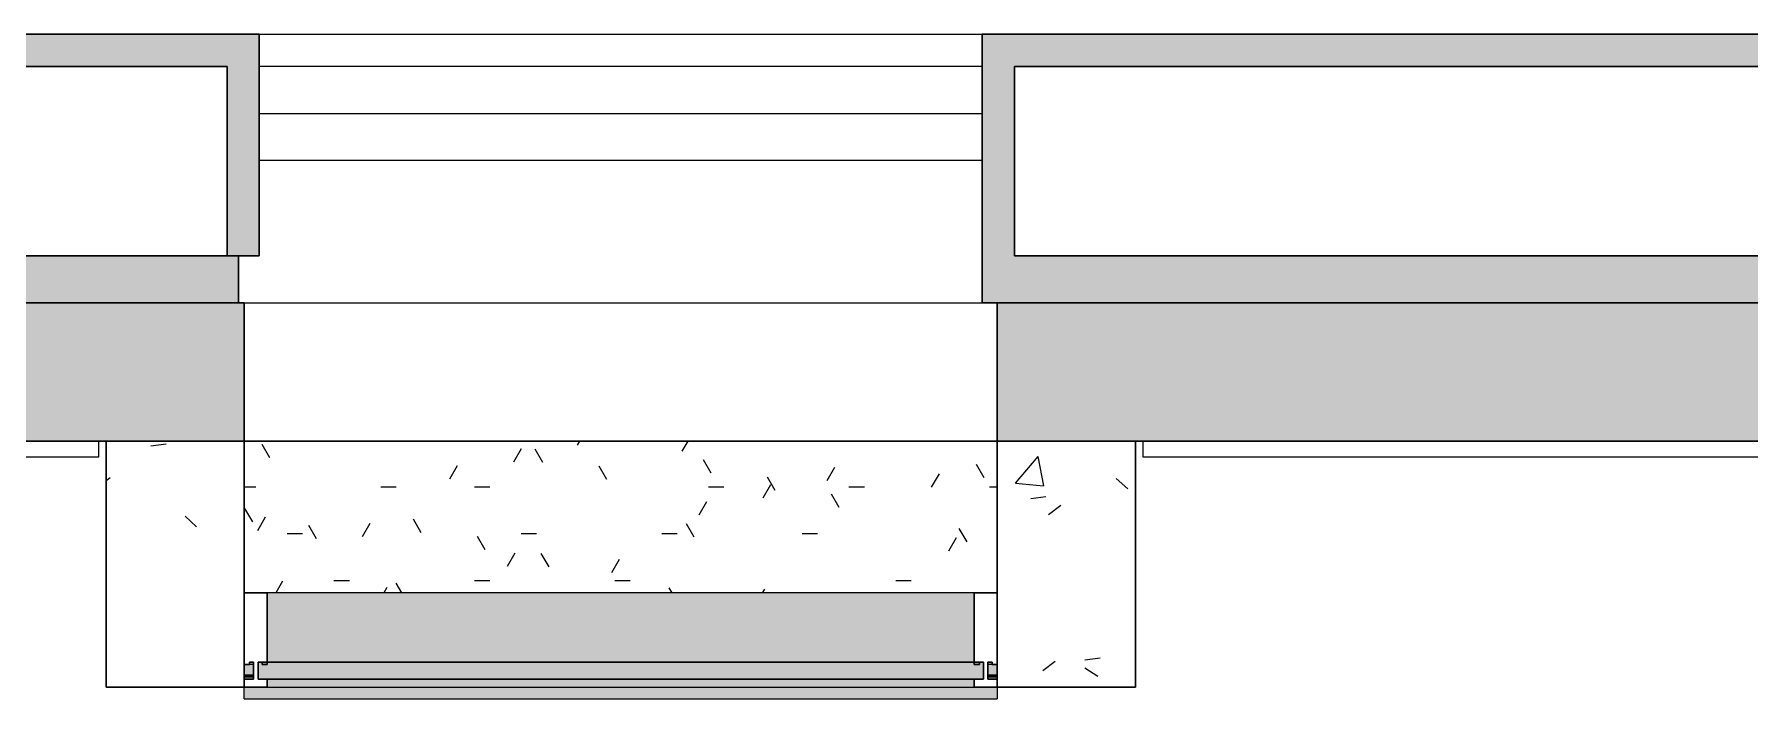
# Model space of a CAD drawing. Header units: millimetres. Extents: x 155927 to 295199, y -4084 to 97293.
# Drawn here: x 189903 to 193626, y 8409 to 9850 of the extents above; entities that cross this region are included whole.
import ezdxf

# ---------------------------------------------------------------- set-up
doc = ezdxf.new("R2010")
doc.units = ezdxf.units.MM
doc.header["$MEASUREMENT"] = 0
for name, color, linetype, lineweight in [('A-GLAZ', 7, 'CONTINUOUS', 9), ('A-GLAZ-CURT', 7, 'CONTINUOUS', 9), ('A-WALL', 7, 'CONTINUOUS', 9), ('A-WALL-PATT', 7, 'CONTINUOUS', 9), ('I-WALL', 7, 'CONTINUOUS', 9)]:
    doc.layers.add(name, color=color, linetype=linetype, lineweight=lineweight)

msp = doc.modelspace()

# ---------------------------------------------------------------- hatches: boundary and pattern name
at = {"layer": 'A-GLAZ'}
for points in [[(190408.8, 8488.1), (191942.8, 8488.1), (191942.8, 8638.1), (190408.8, 8638.1)], [(191962.8, 8450.6), (191962.8, 8488.1), (190388.8, 8488.1), (190388.8, 8450.6), (191355.9, 8450.6)], [(191942.8, 8433.6), (191942.8, 8450.6), (190408.8, 8450.6), (190408.8, 8433.6), (191355.9, 8433.6)]]:
    msp.add_hatch(color=256, dxfattribs=at).paths.add_polyline_path(points, flags=0)
h = msp.add_hatch(color=256, dxfattribs=at)
h.paths.add_polyline_path([(191973.9, 8482.6), (191981.6, 8482.6), (191981.6, 8488.1), (191972.8, 8488.1), (191972.8, 8482.6)], flags=0)
h.paths.add_polyline_path([(190370, 8482.6), (190378.8, 8482.6), (190378.8, 8488.1), (190370, 8488.1)], flags=0)
h = msp.add_hatch(color=256, dxfattribs=at)
h.paths.add_polyline_path([(191972.8, 8459.9), (191992.8, 8459.9), (191992.8, 8482.6), (191972.8, 8482.6)], flags=0)
h.paths.add_polyline_path([(190378.8, 8459.9), (190378.8, 8482.6), (190358.8, 8482.6), (190358.8, 8459.9), (190370, 8459.9)], flags=0)
h = msp.add_hatch(color=256, dxfattribs=at)
h.paths.add_polyline_path([(191992.8, 8455.6), (191992.8, 8457.7), (191972.8, 8457.7), (191972.8, 8455.6)], flags=0)
h.paths.add_polyline_path([(190358.8, 8455.6), (190378.8, 8455.6), (190378.8, 8457.7), (190358.8, 8457.7)], flags=0)
h = msp.add_hatch(color=256, dxfattribs=at)
h.paths.add_polyline_path([(191992.8, 8408.6), (191992.8, 8433.6), (190358.8, 8433.6), (190358.8, 8408.6), (191972.8, 8408.6)], flags=0)
h.paths.add_polyline_path([(191972.8, 8450.6), (191992.8, 8450.6), (191992.8, 8455.6), (191972.8, 8455.6)], flags=0)
h.paths.add_polyline_path([(190358.8, 8450.6), (190378.8, 8450.6), (190378.8, 8455.6), (190358.8, 8455.6)], flags=0)
at = {"layer": 'A-WALL-PATT'}
for points in [[(190321.4, 9780.1), (190391.4, 9780.1), (190391.4, 9850.1), (189368.8, 9850.1), (189368.8, 9780.1), (190155.2, 9780.1)], [(194541.3, 9780.1), (194541.3, 9850.1), (191960.4, 9850.1), (191960.4, 9780.1), (194471.3, 9780.1)], [(190391.4, 9369.6), (190391.4, 9780.1), (190321.4, 9780.1), (190321.4, 9369.6)], [(192030.4, 9267.6), (192030.4, 9780.1), (191960.4, 9780.1), (191960.4, 9267.6)], [(190346.4, 9267.6), (190346.4, 9369.6), (187692.8, 9369.6), (187692.8, 9267.6), (188954.6, 9267.6)], [(194508.8, 9267.6), (194508.8, 9369.6), (192030.4, 9369.6), (192030.4, 9267.6), (193757.3, 9267.6)]]:
    msp.add_hatch(color=256, dxfattribs=at).paths.add_polyline_path(points, flags=0)
h = msp.add_hatch(color=256, dxfattribs=at)
h.paths.add_polyline_path([(231140.8, 8967.6), (231140.8, 9267.6), (230059.8, 9267.6), (230059.8, 8967.6), (230978.5, 8967.6)], flags=0)
h.paths.add_polyline_path([(228577.1, 8967.6), (228775.8, 8967.6), (228775.8, 9267.6), (227617.8, 9267.6), (227617.8, 8967.6)], flags=0)
h.paths.add_polyline_path([(225983.8, 8967.6), (225983.8, 9267.6), (224442.8, 9267.6), (224442.8, 8967.6), (224975.1, 8967.6)], flags=0)
h.paths.add_polyline_path([(209658.8, 8967.6), (209658.8, 9267.6), (208317.8, 9267.6), (208317.8, 8967.6), (209366.2, 8967.6)], flags=0)
h.paths.add_polyline_path([(203963.1, 8967.6), (204033.8, 8967.6), (204033.8, 9267.6), (202692.8, 9267.6), (202692.8, 8967.6), (203362.8, 8967.6)], flags=0)
h.paths.add_polyline_path([(199908.8, 8967.6), (199908.8, 9267.6), (197042.8, 9267.6), (197042.8, 8967.6), (198560, 8967.6)], flags=0)
h.paths.add_polyline_path([(194508.8, 8967.6), (194508.8, 9267.6), (191992.8, 9267.6), (191992.8, 8967.6), (193757.3, 8967.6)], flags=0)
h.paths.add_polyline_path([(190358.8, 8967.6), (190358.8, 9267.6), (187692.8, 9267.6), (187692.8, 8967.6), (188954.6, 8967.6)], flags=0)
h.paths.add_polyline_path([(184151.8, 8967.6), (184908.8, 8967.6), (184908.8, 9267.6), (183192.8, 9267.6), (183192.8, 8967.6), (183551.5, 8967.6)], flags=0)
h.paths.add_polyline_path([(176347.4, 8967.6), (176658.8, 8967.6), (176658.8, 9267.6), (174942.8, 9267.6), (174942.8, 8967.6), (175747, 8967.6)], flags=0)
h.paths.add_polyline_path([(162539.5, 8967.6), (163158.8, 8967.6), (163158.8, 9267.6), (161617.8, 9267.6), (161617.8, 8967.6)], flags=0)
h.paths.add_polyline_path([(159983.8, 8967.6), (159983.8, 9267.6), (159292.8, 9267.6), (159292.8, 8967.6), (159537.8, 8967.6)], flags=0)

# ---------------------------------------------------------------- linework, layer by layer
at = {"layer": 'A-GLAZ', "lineweight": 30}
for p, q in [((190058.8, 8967.6), (190058.8, 8433.6)), ((190358.8, 8433.6), (190358.8, 8967.6)), ((191992.8, 8967.6), (191992.8, 8433.6)), ((192292.8, 8433.6), (192292.8, 8967.6)), ((190408.8, 8638.1), (190358.8, 8638.1)), ((190358.8, 8638.1), (190358.8, 8482.6)), ((190408.8, 8482.6), (190408.8, 8638.1)), ((191992.8, 8638.1), (191942.8, 8638.1)), ((191942.8, 8638.1), (191942.8, 8482.6)), ((191992.8, 8482.6), (191992.8, 8638.1)), ((190370, 8482.6), (190370, 8488.1)), ((190370, 8488.1), (190378.8, 8488.1)), ((190378.8, 8488.1), (190378.8, 8450.6)), ((190388.8, 8450.6), (190388.8, 8488.1)), ((190388.8, 8488.1), (190397.6, 8488.1)), ((191962.8, 8488.1), (190388.8, 8488.1)), ((190388.8, 8488.1), (190388.8, 8450.6)), ((190397.6, 8488.1), (190397.6, 8482.6)), ((191954, 8482.6), (191954, 8488.1)), ((191954, 8488.1), (191962.8, 8488.1)), ((191962.8, 8488.1), (191962.8, 8450.6)), ((191962.8, 8450.6), (191962.8, 8488.1)), ((191972.8, 8450.6), (191972.8, 8488.1)), ((191972.8, 8488.1), (191981.6, 8488.1)), ((191981.6, 8488.1), (191981.6, 8482.6)), ((190358.8, 8482.6), (190370, 8482.6)), ((190397.6, 8482.6), (190408.8, 8482.6)), ((191942.8, 8482.6), (191954, 8482.6)), ((191981.6, 8482.6), (191992.8, 8482.6)), ((190058.8, 8433.6), (190358.8, 8433.6)), ((190378.8, 8450.6), (190358.8, 8450.6)), ((190358.8, 8450.6), (190358.8, 8433.6)), ((190358.8, 8433.6), (190408.8, 8433.6)), ((190408.8, 8450.6), (190388.8, 8450.6)), ((190388.8, 8450.6), (191962.8, 8450.6)), ((190408.8, 8433.6), (190408.8, 8450.6)), ((191942.8, 8450.6), (191942.8, 8433.6)), ((191962.8, 8450.6), (191942.8, 8450.6)), ((191942.8, 8433.6), (191992.8, 8433.6)), ((191992.8, 8450.6), (191972.8, 8450.6)), ((191992.8, 8433.6), (191992.8, 8450.6)), ((191992.8, 8433.6), (192292.8, 8433.6))]:
    msp.add_line(p, q, dxfattribs=at)
at = {"layer": 'A-GLAZ', "linetype": 'Continuous'}
for p, q in [((190155.9, 8956.9), (190189.1, 8961.3)), ((190414.2, 8931.1), (190397.4, 8960.1)), ((190959.5, 8950.9), (190942.7, 8921.8)), ((191006.5, 8921.1), (190989.8, 8950.2)), ((191086.4, 8967.6), (191081.5, 8959)), ((191321.1, 8967.6), (191308.3, 8945.4)), ((190820.7, 8913.7), (190803.9, 8884.7)), ((191145.3, 8883.9), (191128.6, 8913)), ((191372.1, 8897.6), (191355.3, 8926.6)), ((191639.8, 8910), (191623, 8881)), ((191964.4, 8887.6), (191947.7, 8916.6)), ((192032.8, 8875.9), (192081.8, 8934.3)), ((192093.7, 8870.3), (192082, 8933.9)), ((190058.8, 8882.1), (190067.5, 8888.7)), ((190358.8, 8868.4), (190383.7, 8868.4)), ((190655, 8868.4), (190688.5, 8868.4)), ((190858.2, 8868.4), (190891.7, 8868.4)), ((191366.2, 8868.4), (191399.7, 8868.4)), ((191501, 8872.9), (191484.2, 8843.8)), ((191510.9, 8860.4), (191494.1, 8889.4)), ((191671, 8868.4), (191704.5, 8868.4)), ((191866.6, 8896.4), (191849.8, 8867.4)), ((191975.8, 8868.4), (191992.8, 8868.4)), ((192032.8, 8875.9), (192093.6, 8870.6)), ((192251.3, 8886.3), (192276, 8863.7)), ((191362.2, 8835.7), (191345.4, 8806.6)), ((191649.7, 8823.2), (191632.9, 8852.2)), ((192065.4, 8842.7), (192098.6, 8847.1)), ((192104.3, 8807.9), (192130.9, 8828.3)), ((190230.3, 8804.3), (190255, 8781.6)), ((190377, 8792.3), (190360.2, 8821.3)), ((190404.3, 8802.1), (190387.5, 8773.1)), ((190631.1, 8788.5), (190614.3, 8759.5)), ((190742.6, 8768.7), (190725.8, 8797.8)), ((191334.9, 8758.8), (191318.2, 8787.8)), ((190451.8, 8766.8), (190485.3, 8766.8)), ((190515.8, 8755.1), (190499, 8784.2)), ((190881.4, 8731.5), (190864.6, 8760.6)), ((190959.8, 8766.8), (190993.3, 8766.8)), ((191264.6, 8766.8), (191298.1, 8766.8)), ((191569.4, 8766.8), (191602.9, 8766.8)), ((191903.8, 8757.6), (191887, 8728.6)), ((191927.3, 8748.8), (191910.5, 8777.8)), ((190945.8, 8724.1), (190929.1, 8695.1)), ((191020.2, 8694.4), (191003.4, 8723.4)), ((191172.6, 8710.5), (191155.9, 8681.5)), ((190441.5, 8663.3), (190426.9, 8638.1)), ((190553.4, 8665.2), (190586.9, 8665.2)), ((190668.3, 8649.7), (190661.6, 8638.1)), ((190700.7, 8638.1), (190688.6, 8659)), ((190858.2, 8665.2), (190891.7, 8665.2)), ((191163, 8665.2), (191196.5, 8665.2)), ((191287.3, 8638.1), (191281, 8649)), ((191487.4, 8646.1), (191482.8, 8638.1)), ((191772.6, 8665.2), (191806.1, 8665.2)), ((192092, 8469.7), (192118.6, 8490.1)), ((192182.9, 8492.7), (192216.1, 8497)), ((192183.2, 8475.8), (192211.5, 8457.8))]:
    msp.add_line(p, q, dxfattribs=at)
at = {"layer": 'A-GLAZ'}
for p, q in [((190358.8, 8967.6), (191992.8, 8967.6)), ((191942.8, 8638.1), (190408.8, 8638.1)), ((190378.8, 8459.9), (190358.8, 8459.9)), ((190378.8, 8457.7), (190358.8, 8457.7)), ((190378.8, 8455.6), (190358.8, 8455.6)), ((190378.8, 8482.6), (190370, 8482.6)), ((191981.6, 8482.6), (191972.8, 8482.6)), ((191992.8, 8459.9), (191972.8, 8459.9)), ((191992.8, 8457.7), (191972.8, 8457.7)), ((191992.8, 8455.6), (191972.8, 8455.6)), ((190358.8, 8408.6), (190358.8, 8433.6)), ((190408.8, 8433.6), (191942.8, 8433.6)), ((191992.8, 8433.6), (191992.8, 8408.6)), ((190358.8, 8408.6), (191992.8, 8408.6))]:
    msp.add_line(p, q, dxfattribs=at)
at = {"layer": 'A-GLAZ-CURT', "lineweight": 20}
for p, q in [((190042.8, 8967.6), (187808.8, 8967.6)), ((190042.8, 8933.6), (190042.8, 8967.6)), ((193992.8, 8967.6), (192308.8, 8967.6)), ((192308.8, 8967.6), (192308.8, 8933.6)), ((187808.8, 8933.6), (190042.8, 8933.6)), ((192308.8, 8933.6), (193992.8, 8933.6))]:
    msp.add_line(p, q, dxfattribs=at)
at = {"layer": 'A-WALL'}
for p, q in [((190346.4, 9267.6), (187692.8, 9267.6)), ((190358.8, 9267.6), (191960.4, 9267.6)), ((191992.8, 8967.6), (190358.8, 8967.6))]:
    msp.add_line(p, q, dxfattribs=at)
at = {"layer": 'A-WALL', "lineweight": 30}
for p, q in [((190358.8, 9267.6), (190346.4, 9267.6)), ((190358.8, 8967.6), (190358.8, 9267.6)), ((194508.8, 9267.6), (191992.8, 9267.6)), ((191992.8, 9267.6), (191992.8, 8967.6)), ((187692.8, 8967.6), (190358.8, 8967.6)), ((191992.8, 8967.6), (194508.8, 8967.6))]:
    msp.add_line(p, q, dxfattribs=at)
at = {"layer": 'I-WALL', "lineweight": 30}
for p, q in [((190391.4, 9850.1), (189368.8, 9850.1)), ((190391.4, 9780.1), (190391.4, 9850.1)), ((194541.3, 9850.1), (191960.4, 9850.1)), ((191960.4, 9850.1), (191960.4, 9780.1)), ((189368.8, 9780.1), (190321.4, 9780.1)), ((190321.4, 9780.1), (190321.4, 9369.6)), ((190391.4, 9369.6), (190391.4, 9780.1)), ((191960.4, 9780.1), (191960.4, 9267.6)), ((192030.4, 9369.6), (192030.4, 9780.1)), ((192030.4, 9780.1), (194471.3, 9780.1)), ((190346.4, 9369.6), (187692.8, 9369.6)), ((190321.4, 9369.6), (190391.4, 9369.6)), ((190346.4, 9267.6), (190346.4, 9369.6)), ((194508.8, 9369.6), (192030.4, 9369.6)), ((191960.4, 9267.6), (192030.4, 9267.6)), ((192030.4, 9267.6), (194508.8, 9267.6))]:
    msp.add_line(p, q, dxfattribs=at)
at = {"layer": 'I-WALL'}
for p, q in [((190391.4, 9850.1), (191960.4, 9850.1)), ((191960.4, 9780.1), (190391.4, 9780.1)), ((190391.4, 9678.6), (191960.4, 9678.6)), ((191960.4, 9576.6), (190391.4, 9576.6)), ((187692.8, 9267.6), (190346.4, 9267.6))]:
    msp.add_line(p, q, dxfattribs=at)

doc.saveas('drawing.dxf')
